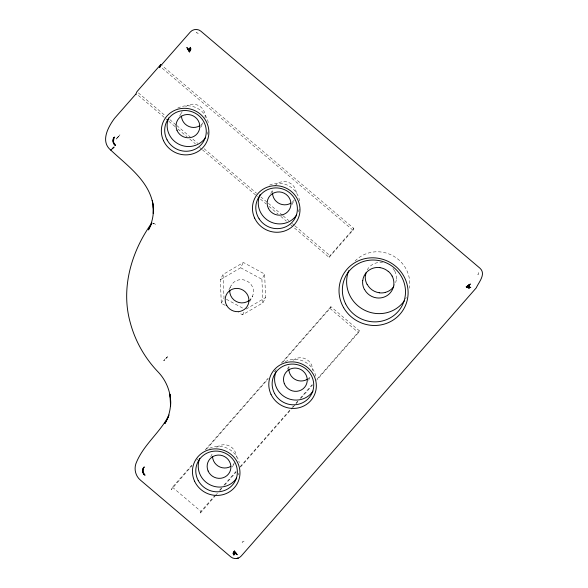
<?xml version="1.0" encoding="UTF-8"?>
<svg xmlns="http://www.w3.org/2000/svg" width="588" height="588" viewBox="0 0 588 588"><rect width="100%" height="100%" fill="white"/><g stroke="black" fill="none" stroke-linecap="round" stroke-linejoin="round"><path stroke-width="0.44" stroke-dasharray="2.94 2.21" d="M191.806 465.181L172.453 487.231L171.24 489.65L191.967 465.718M215.443 494.875L200.927 511.413L199.714 513.838L215.598 495.419M287.37 369.242L289.421 365.251M179.605 116.233L181.979 111.654M200.824 127.258L202.801 123.443M210.71 456.788L212.687 452.973M232.319 467.056L234.296 463.241M308.59 380.252L310.229 377.07M166.918 357.769L167.484 356.673L163.736 360.672L166.918 357.769L166.639 357.475L164.25 360.576L163.986 360.297M225.233 305.385L221.294 303.246L220.338 279.719L223.065 274.456L243.373 262.483L264.637 274.037L265.6 297.565L262.873 302.82L242.565 314.8L238.625 312.662M221.294 303.246L224.021 297.984L223.065 274.456M228.923 289.759L231.304 285.158M220.338 279.719L240.646 267.746L243.373 262.483M242.565 314.8L244.512 311.045M249.738 301.556L252.524 296.19M262.873 302.82L261.91 279.293L264.637 274.037M290.604 224.704L329.089 257.397L330 255.64L353.858 228.453L162.2 65.68M329.089 257.397L352.954 230.209L353.858 228.453M282.784 362.237L330.015 308.435L330.926 306.679L359.4 330.86L358.489 332.617L316.712 380.215M405.58 298.991L406.359 297.499M270.745 193.555L272.707 189.784M291.868 204.734L293.897 200.853M152.873 223.352L154.901 223.903L155.651 224.844L152.873 223.352L153.946 223.396L153.725 223.712L154.901 223.903L154.673 224.219M116.652 138.481L120.003 134.703L116.674 139.077L117.071 137.901L119.261 135.6M205.116 450.018L268.018 378.349M281.329 363.186L330.926 306.679M196.811 460.198L198.024 458.816M206.498 449.159L268.253 378.797M274.309 371.895L276.735 369.139M219.677 490.054L221.492 487.981M223.91 485.225L236.009 471.444M240.242 466.622L291.655 408.043M292.258 407.359L293.471 405.977M295.889 403.221L297.704 401.156M300.123 398.399L312.221 384.618M317.057 379.106L359.4 330.86M216.2 494.728L217.413 493.347M219.839 490.59L222.257 487.827M224.682 485.071L236.185 471.966M240.419 467.137L292.493 407.807M293.096 407.116L295.521 404.36M296.124 403.669L297.94 401.604M300.968 398.15L312.471 385.044M246.071 309.075L265.6 297.565M240.646 267.746L261.91 279.293M226.387 299.27L242.925 308.252M352.954 230.209L163.31 69.149A4.491 1.154 41.3 0 0 161.531 67.833M138.342 92.867L165.618 116.034M169.814 119.599L176.113 124.943M176.812 125.538L190.1 136.828M192.901 139.202L197.796 143.362M204.095 148.705L256.552 193.261M260.749 196.826L267.746 202.772M268.444 203.36L282.431 215.245M283.129 215.84L288.73 220.588M292.229 223.558L294.323 225.344M295.022 225.939L330 255.64M168.139 120.702L139.452 96.336A4.491 1.154 41.3 0 0 136.872 94.587M168.837 121.297L175.136 126.641M177.936 129.022L187.035 136.747M189.836 139.121L195.429 143.876M199.633 147.441L201.728 149.227M202.426 149.822L257.713 196.774M260.513 199.148L266.107 203.904M268.907 206.285L278.006 214.01M280.807 216.384L286.4 221.139M330.015 308.435L358.489 332.617M172.453 487.231L200.927 511.413M355.064 260.991A31.811 30.686 27.4 0 1 391.909 255.251A31.811 30.686 27.4 0 1 409.424 288.208M209.622 448.276A20.962 20.22 27.4 0 1 239.301 462.712M238.941 473.178A20.962 20.22 27.4 0 1 238.324 474.891M285.217 361.657A20.962 20.22 27.4 0 1 315.793 376.32M269.649 185.102A20.962 20.22 27.4 0 1 299.601 201M299.211 209.152A20.962 20.22 27.4 0 1 298.337 211.731M177.694 108.126A20.962 20.22 27.4 0 1 208.358 122.877M208.093 131.749A20.962 20.22 27.4 0 1 207.226 134.329M367.191 269.929A15.655 15.097 27.4 0 1 368.926 267.503A15.655 15.097 27.4 0 1 373.659 263.902A15.758 15.2 27.4 0 1 382.56 262.52M392.916 268.444A15.655 15.097 27.4 0 1 394.592 270.994M396.268 279.704A15.655 15.097 27.4 0 1 394.438 285.342M394.761 271.024A15.758 15.2 27.4 0 1 396.444 279.785M294.221 200.052A11.981 11.554 27.4 0 1 291.699 202.603M272.523 192.636A11.981 11.554 27.4 0 1 272.7 190.843M274.868 185.977A11.981 11.554 27.4 0 1 288.473 182.376A11.981 11.554 27.4 0 1 296.279 194.209M203.103 122.672A11.981 11.554 27.4 0 1 200.581 125.215M181.582 113.455A11.981 11.554 27.4 0 1 182.045 111.72M185.646 106.678A11.981 11.554 27.4 0 1 199.817 106.274A11.981 11.554 27.4 0 1 204.683 119.467M309.406 377.599A11.981 11.554 27.4 0 1 307.289 379.275M288.884 369.705A11.981 11.554 27.4 0 1 289.502 365.28M293.103 360.238A11.981 11.554 27.4 0 1 306.083 359.114A11.981 11.554 27.4 0 1 312.625 370.381M234.693 462.477A11.981 11.554 27.4 0 1 233.046 464.601M216.744 447.233A11.981 11.554 27.4 0 1 229.724 446.116A11.981 11.554 27.4 0 1 236.258 457.376M230.209 287.613A11.981 11.554 27.4 0 1 247.739 281.483A11.981 11.554 27.4 0 1 249.929 299.821M478.786 272.553L477.934 274.669L478.786 272.553M244.086 541.1L242.08 542.239L244.086 541.1M197.156 32.73L196.333 32.671L198.524 33.56L197.156 32.73"/><path stroke-width="0.88" d="M189.505 50.377L189.035 48.914L189.52 51.825L189.512 48.885L189.52 51.825L186.94 47.562L189.52 51.825L190.85 48.819L189.52 51.825L187.719 48.995L188.586 50.428L190.747 49.811M233.201 553.007L233.164 553.881L234.355 551.14L237.251 554.778L234.884 552.507L234.355 551.14L233.201 553.007L235.325 552.47L236.303 553.69L234.355 551.14L233.862 555.175L233.73 552.558M143.648 467.357L143.016 471.87L145.038 475.288C142.245 473.869 141.951 469.753 143.648 467.357L144.383 466.975L143.038 468.474L142.583 470.973L143.913 474.582M190.181 50.34L190.262 47.305L189.748 50.362L189.998 48.855M114.028 137.386L113.418 142.031L115.52 145.405C112.837 143.692 112.176 139.959 114.028 137.386L114.675 137.1L113.411 138.503L112.962 141.002L113.594 143.501L115.204 145.559M151.241 224.491L148.419 229.93C152.182 222.712 153.975 214.436 153.218 206.322M168.558 416.525L164.934 423.514C170.02 414.716 171.806 404.125 169.888 394.151L170.579 405.867C171.453 393.416 166.669 380.855 158.04 371.888C144.839 358.114 135.137 341.033 130.249 322.584C120.569 288.135 131.455 251.252 151.888 222.867L151.675 223.168M169.116 414.981C160.105 432.783 142.98 444.991 135.85 463.829C133.968 469.511 135.71 476.155 140.311 480.029L230.731 556.821C233.745 559.475 238.801 559.063 241.323 555.932L476.214 287.922C478.705 282.299 486.423 274.023 479.933 268.187L200.883 31.193C197.869 28.577 192.974 28.952 190.372 31.95L159.348 67.297M467.673 285.952L470.4 284.004L467.71 286.393L466.291 286.885L469.334 288.069L466.291 286.885L469.055 284.982L466.291 286.885L470.804 287.37L467.813 287.517L467.71 286.393L469.15 285.856L466.291 286.885L469.246 286.812L467.776 287.113L469.283 287.275M135.49 94.484L114.564 118.32C108.251 126.854 100.166 141.238 110.684 150.058M112.587 148.411L114.109 147.051L110.978 149.933M467.688 286.15L469.055 284.982M467.754 286.87L469.202 286.334L467.732 286.635M233.98 553.896L234.149 552.551L234.465 553.889L234.355 551.14L234.943 553.859L234.391 552.536M110.941 150.271C127.545 165.882 149.55 181.192 153.152 205.418L152.307 200.376L153.394 209.019L153.314 213.613L153.196 206.27M467.813 287.517L468.349 288.032M235.126 552.485L236.303 553.69M187.719 48.995L188.777 50.421M234.634 552.522L235.428 553.808L234.884 552.507M189.262 50.392L188.557 48.944L189.02 50.406M160.083 67.157A4.491 1.154 41.3 0 0 159.605 67.12L160.803 64.489L136.938 91.677L135.747 94.308A4.491 1.154 41.3 0 1 136.218 94.345M404.478 300.608A31.811 30.686 27.4 0 1 363.663 309.729A31.811 30.686 27.4 0 1 348.743 270.708M236.626 478.088A20.962 20.22 27.4 0 1 209.549 484.571A20.962 20.22 27.4 0 1 199.736 458.537M312.948 391.145A20.962 20.22 27.4 0 1 285.849 397.539A20.962 20.22 27.4 0 1 276.117 371.476M296.631 214.929A20.962 20.22 27.4 0 1 269.142 221.169A20.962 20.22 27.4 0 1 260.131 194.525M205.528 137.533A20.962 20.22 27.4 0 1 178.451 144.016A20.962 20.22 27.4 0 1 168.638 117.982M362.73 280.638A15.648 15.097 27.4 0 1 370.991 269.025A15.758 15.2 27.4 0 1 379.936 267.606M379.848 267.643A15.648 15.097 27.4 0 1 388.176 271.369M388.271 271.325A15.655 15.097 27.4 0 1 392.086 276.073M364.369 289.377A15.758 15.2 27.4 0 1 362.693 280.601M392.123 276.029A15.758 15.2 27.4 0 1 393.798 284.805A15.655 15.097 27.4 0 1 390.204 292.897A15.655 15.097 27.4 0 1 385.471 296.499A15.758 15.2 27.4 0 1 376.555 297.881A15.655 15.097 27.4 0 1 364.509 289.443M393.769 286.643A15.655 15.097 27.4 0 1 385.302 292.405M379.289 292.758A15.655 15.097 27.4 0 1 367.177 284.32M365.501 275.61A15.655 15.097 27.4 0 1 366.126 272.692M199.832 125.722A11.981 11.554 27.4 0 1 181.427 116.152M290.95 203.103A11.981 11.554 27.4 0 1 272.545 193.54M230.93 466.277A11.981 11.554 27.4 0 1 212.525 456.707M307.289 379.275A11.981 11.554 27.4 0 1 288.884 369.705M249.253 300.402A11.981 11.554 27.4 0 1 236.273 301.519A11.981 11.554 27.4 0 1 229.732 290.259M385.272 292.442A15.758 15.2 27.4 0 1 379.209 292.795M367.008 284.291A15.758 15.2 27.4 0 1 365.324 275.529M238.081 558.152L236.773 558.497L238.081 558.152M343.657 307.715A34.81 33.575 27.4 0 0 403.5 309.406A34.81 33.575 27.4 0 0 373.542 257.823A34.81 33.575 27.4 0 0 343.657 307.715M270.98 394.283A23.954 23.108 27.4 0 0 311.993 399.134A23.954 23.108 27.4 0 0 294.735 362.032A23.954 23.108 27.4 0 0 270.98 394.283M226.77 305.569A11.981 11.554 27.4 0 0 247.357 306.15A11.981 11.554 27.4 0 0 237.052 288.399A11.981 11.554 27.4 0 0 226.77 305.569M254.641 218.111A23.954 23.108 27.4 0 0 295.654 222.97A23.954 23.108 27.4 0 0 278.396 185.859A23.954 23.108 27.4 0 0 254.641 218.111M194.621 481.278A23.954 23.108 27.4 0 0 235.634 486.136A23.954 23.108 27.4 0 0 218.376 449.034A23.954 23.108 27.4 0 0 194.621 481.278M163.523 140.723A23.954 23.108 27.4 0 0 204.536 145.581A23.954 23.108 27.4 0 0 187.278 108.471A23.954 23.108 27.4 0 0 163.523 140.723M345.626 303.834A31.811 30.686 27.4 0 0 400.207 308.847A31.811 30.686 27.4 0 0 375.96 260.153A31.811 30.686 27.4 0 0 345.626 303.834M198.163 480.396A20.962 20.22 27.4 0 0 234.171 482.821A20.962 20.22 27.4 0 0 217.391 451.121A20.962 20.22 27.4 0 0 198.163 480.396M274.522 393.401A20.962 20.22 27.4 0 0 310.53 395.827A20.962 20.22 27.4 0 0 293.75 364.119A20.962 20.22 27.4 0 0 274.522 393.401M259.124 218.832A20.962 20.22 27.4 0 0 295.11 218.097A20.962 20.22 27.4 0 0 275.544 187.903A20.962 20.22 27.4 0 0 259.124 218.832M167.066 139.841A20.962 20.22 27.4 0 0 203.073 142.267A20.962 20.22 27.4 0 0 186.293 110.566A20.962 20.22 27.4 0 0 167.066 139.841M284.305 383.611A11.981 11.554 27.4 0 0 304.657 387.264A11.981 11.554 27.4 0 0 297.197 368.264A11.981 11.554 27.4 0 0 284.305 383.611M177.017 130.455A11.981 11.554 27.4 0 0 197.472 133.373A11.981 11.554 27.4 0 0 189.299 114.638A11.981 11.554 27.4 0 0 177.017 130.455M268.459 208.534A11.981 11.554 27.4 0 0 289.024 210.159A11.981 11.554 27.4 0 0 279.653 191.938A11.981 11.554 27.4 0 0 268.459 208.534M208.115 471.017A11.981 11.554 27.4 0 0 228.57 473.935A11.981 11.554 27.4 0 0 220.404 455.193A11.981 11.554 27.4 0 0 208.115 471.017"/></g></svg>
